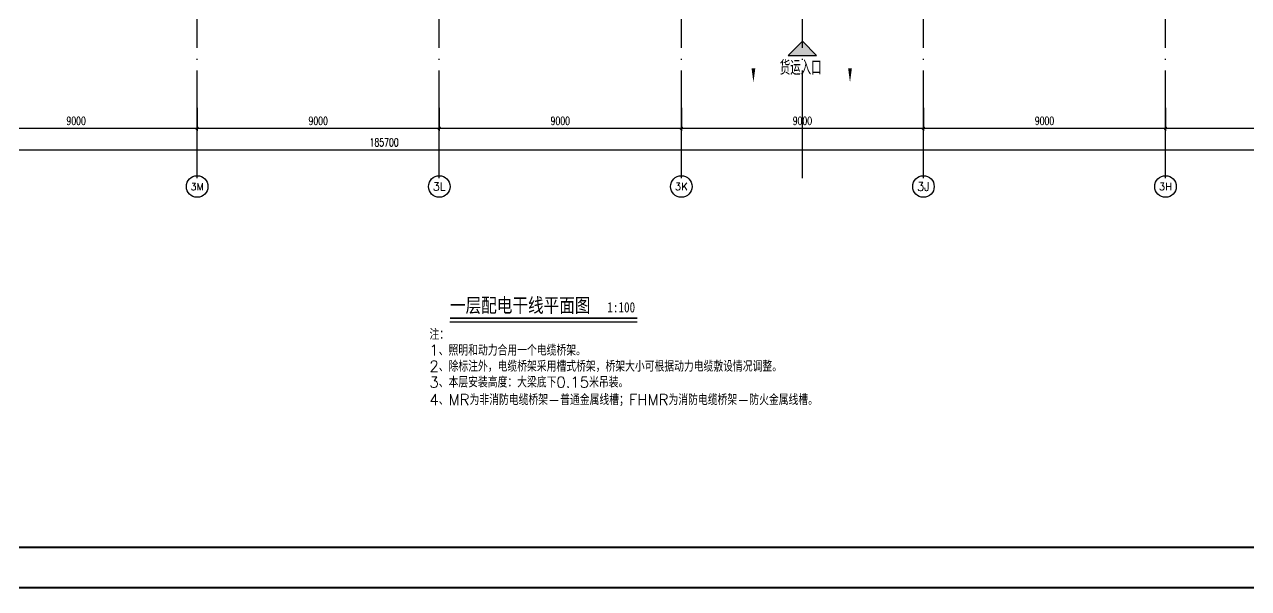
# Model space of a CAD drawing. Extents: x -1396510 to 1250330, y -1892470 to 1623980.
# Drawn here: x -234274 to -188769, y -1383328 to -1362341 of the extents above; entities that cross this region are included whole.
import ezdxf
from ezdxf.enums import TextEntityAlignment as Align

# ---------------------------------------------------------------- set-up
doc = ezdxf.new("R2010")
doc.units = 0
doc.header["$LTSCALE"] = 1000
doc.header["$MEASUREMENT"] = 0
doc.linetypes.add('DOTE', pattern=[2.42, 2, -0.2, 0.02, -0.2])
doc.layers.get('Defpoints').update_dxf_attribs({"color": 210})
for name, color, linetype in [('0-cxFrame', 155, 'Continuous'), ('A-AXIS-D', 1, 'Continuous'), ('A-AXIS-DOTE', 14, 'DOTE'), ('A-AXIS-SYMB', 3, 'Continuous'), ('A-TEXT', 61, 'Continuous'), ('DIM_SYMB', 3, 'Continuous'), ('FH-tri', 180, 'Continuous'), ('PUB_TEXT', 7, 'Continuous'), ('TEL_TEXT', 7, 'Continuous')]:
    doc.layers.add(name, color=color, linetype=linetype)
doc.layers.add('0-cxText', color=131, linetype='Continuous', lineweight=25)
doc.layers.add('A-云线2', color=3, linetype='Continuous', plot=False)
doc.styles.add('-宋体', font='', dxfattribs={"width": 0.8})
doc.styles.add('_TCH_AXIS', font='COMPLEX', dxfattribs={"bigfont": 'GBCBIG'})
doc.styles.add('_TCH_DIM_T3', font='SIMPLEX', dxfattribs={"width": 0.705882, "bigfont": 'GBCBIG'})
doc.styles.add('_TCH_LABEL', font='COMPLEX', dxfattribs={"bigfont": 'GBCBIG'})
doc.styles.add('A-STANDARD', font='SIMPLEX', dxfattribs={"bigfont": 'GBCBIG'})
doc.styles.add('cx_tuming', font='simhei.ttf')
doc.styles.add('cx_tuqian1', font='')
doc.styles.add('黑体', font='simhei.ttf', dxfattribs={"height": 12})
doc.styles.get('-宋体').set_extended_font_data('SimSun')
doc.styles.get('cx_tuqian1').set_extended_font_data('SimSun')
doc.dimstyles.new('_TCH_ARCH&&100', dxfattribs={"dimtxt": 297.5, "dimasz": 100, "dimexe": 100, "dimexo": 100, "dimgap": 126.25, "dimtad": 1, "dimdec": 0, "dimzin": 0, "dimdsep": 46, "dimtxsty": '_TCH_DIM_T3', "dimblk": 'ARCHTICK', "dimcen": 0.09, "dimclrt": 7, "dimazin": 2, "dimtfac": 1, "dimtdec": 0, "dimtix": 1, "dimtmove": 2, "dimatfit": 3, "dimfxl": 0, "dimtolj": 1, "dimtzin": 0, "dimarcsym": 0})

# ---------------------------------------------------------------- blocks, each defined once
blk = doc.blocks.new('_ArchTick')
at = {"color": 0, "linetype": 'ByBlock', "const_width": 0.4}
blk.add_lwpolyline([(-0.5, -0.5), (0.5, 0.5)], dxfattribs=at)
blk = doc.blocks.new('*D5808')
at = {"layer": 'A-AXIS-D', "color": 0, "lineweight": -2, "transparency": 16777216}
for p, q in [((76000, -77370), (76000, -78228)), ((85000, -77370), (85000, -78228)), ((76000, -78128), (85000, -78128))]:
    blk.add_line(p, q, dxfattribs=at)
at = {"layer": 'Defpoints', "color": 0, "transparency": 16777216}
for p in [(76000, -77270), (85000, -77270), (85000, -78128)]:
    blk.add_point(p, dxfattribs=at)
at = {"layer": 'A-AXIS-D', "color": 0, "lineweight": -2, "transparency": 16777216, "xscale": 100, "yscale": 100, "zscale": 100, "rotation": 180}
blk.add_blockref('_ArchTick', (76000, -78128), dxfattribs=at)
at = {"layer": 'A-AXIS-D', "color": 0, "lineweight": -2, "transparency": 16777216, "xscale": 100, "yscale": 100, "zscale": 100}
blk.add_blockref('_ArchTick', (85000, -78128), dxfattribs=at)
at = {"layer": 'A-AXIS-D', "color": 7, "transparency": 16777216, "insert": (80500, -77853), "char_height": 297.5, "attachment_point": 5, "style": '_TCH_DIM_T3'}
blk.add_mtext('\\A1;9000', dxfattribs=at)
blk = doc.blocks.new('*D5809')
at = {"layer": 'A-AXIS-D', "color": 0, "lineweight": -2, "transparency": 16777216}
for p, q in [((85000, -77370), (85000, -78228)), ((94000, -77370), (94000, -78228)), ((85000, -78128), (94000, -78128))]:
    blk.add_line(p, q, dxfattribs=at)
at = {"layer": 'Defpoints', "color": 0, "transparency": 16777216}
for p in [(85000, -77270), (94000, -77270), (94000, -78128)]:
    blk.add_point(p, dxfattribs=at)
at = {"layer": 'A-AXIS-D', "color": 0, "lineweight": -2, "transparency": 16777216, "xscale": 100, "yscale": 100, "zscale": 100, "rotation": 180}
blk.add_blockref('_ArchTick', (85000, -78128), dxfattribs=at)
at = {"layer": 'A-AXIS-D', "color": 0, "lineweight": -2, "transparency": 16777216, "xscale": 100, "yscale": 100, "zscale": 100}
blk.add_blockref('_ArchTick', (94000, -78128), dxfattribs=at)
at = {"layer": 'A-AXIS-D', "color": 7, "transparency": 16777216, "insert": (89500, -77853), "char_height": 297.5, "attachment_point": 5, "style": '_TCH_DIM_T3'}
blk.add_mtext('\\A1;9000', dxfattribs=at)
blk = doc.blocks.new('*D5810')
at = {"layer": 'A-AXIS-D', "color": 0, "lineweight": -2, "transparency": 16777216}
for p, q in [((94000, -77370), (94000, -78228)), ((103000, -77370), (103000, -78228)), ((94000, -78128), (103000, -78128))]:
    blk.add_line(p, q, dxfattribs=at)
at = {"layer": 'Defpoints', "color": 0, "transparency": 16777216}
for p in [(94000, -77270), (103000, -77270), (103000, -78128)]:
    blk.add_point(p, dxfattribs=at)
at = {"layer": 'A-AXIS-D', "color": 0, "lineweight": -2, "transparency": 16777216, "xscale": 100, "yscale": 100, "zscale": 100, "rotation": 180}
blk.add_blockref('_ArchTick', (94000, -78128), dxfattribs=at)
at = {"layer": 'A-AXIS-D', "color": 0, "lineweight": -2, "transparency": 16777216, "xscale": 100, "yscale": 100, "zscale": 100}
blk.add_blockref('_ArchTick', (103000, -78128), dxfattribs=at)
at = {"layer": 'A-AXIS-D', "color": 7, "transparency": 16777216, "insert": (98500, -77853), "char_height": 297.5, "attachment_point": 5, "style": '_TCH_DIM_T3'}
blk.add_mtext('\\A1;9000', dxfattribs=at)
blk = doc.blocks.new('*D5811')
at = {"layer": 'A-AXIS-D', "color": 0, "lineweight": -2, "transparency": 16777216}
for p, q in [((103000, -77370), (103000, -78228)), ((112000, -77370), (112000, -78228)), ((103000, -78128), (112000, -78128))]:
    blk.add_line(p, q, dxfattribs=at)
at = {"layer": 'Defpoints', "color": 0, "transparency": 16777216}
for p in [(103000, -77270), (112000, -77270), (112000, -78128)]:
    blk.add_point(p, dxfattribs=at)
at = {"layer": 'A-AXIS-D', "color": 0, "lineweight": -2, "transparency": 16777216, "xscale": 100, "yscale": 100, "zscale": 100, "rotation": 180}
blk.add_blockref('_ArchTick', (103000, -78128), dxfattribs=at)
at = {"layer": 'A-AXIS-D', "color": 0, "lineweight": -2, "transparency": 16777216, "xscale": 100, "yscale": 100, "zscale": 100}
blk.add_blockref('_ArchTick', (112000, -78128), dxfattribs=at)
at = {"layer": 'A-AXIS-D', "color": 7, "transparency": 16777216, "insert": (107500, -77853), "char_height": 297.5, "attachment_point": 5, "style": '_TCH_DIM_T3'}
blk.add_mtext('\\A1;9000', dxfattribs=at)
blk = doc.blocks.new('*D5812')
at = {"layer": 'A-AXIS-D', "color": 0, "lineweight": -2, "transparency": 16777216}
for p, q in [((112000, -77370), (112000, -78228)), ((121000, -77370), (121000, -78228)), ((112000, -78128), (121000, -78128))]:
    blk.add_line(p, q, dxfattribs=at)
at = {"layer": 'Defpoints', "color": 0, "transparency": 16777216}
for p in [(112000, -77270), (121000, -77270), (121000, -78128)]:
    blk.add_point(p, dxfattribs=at)
at = {"layer": 'A-AXIS-D', "color": 0, "lineweight": -2, "transparency": 16777216, "xscale": 100, "yscale": 100, "zscale": 100, "rotation": 180}
blk.add_blockref('_ArchTick', (112000, -78128), dxfattribs=at)
at = {"layer": 'A-AXIS-D', "color": 0, "lineweight": -2, "transparency": 16777216, "xscale": 100, "yscale": 100, "zscale": 100}
blk.add_blockref('_ArchTick', (121000, -78128), dxfattribs=at)
at = {"layer": 'A-AXIS-D', "color": 7, "transparency": 16777216, "insert": (116500, -77853), "char_height": 297.5, "attachment_point": 5, "style": '_TCH_DIM_T3'}
blk.add_mtext('\\A1;9000', dxfattribs=at)
blk = doc.blocks.new('*D5813')
at = {"layer": 'A-AXIS-D', "color": 0, "lineweight": -2, "transparency": 16777216}
for p, q in [((121000, -77370), (121000, -78228)), ((130000, -77370), (130000, -78228)), ((121000, -78128), (130000, -78128))]:
    blk.add_line(p, q, dxfattribs=at)
at = {"layer": 'Defpoints', "color": 0, "transparency": 16777216}
for p in [(121000, -77270), (130000, -77270), (130000, -78128)]:
    blk.add_point(p, dxfattribs=at)
at = {"layer": 'A-AXIS-D', "color": 0, "lineweight": -2, "transparency": 16777216, "xscale": 100, "yscale": 100, "zscale": 100, "rotation": 180}
blk.add_blockref('_ArchTick', (121000, -78128), dxfattribs=at)
at = {"layer": 'A-AXIS-D', "color": 0, "lineweight": -2, "transparency": 16777216, "xscale": 100, "yscale": 100, "zscale": 100}
blk.add_blockref('_ArchTick', (130000, -78128), dxfattribs=at)
at = {"layer": 'A-AXIS-D', "color": 7, "transparency": 16777216, "insert": (125500, -77853), "char_height": 297.5, "attachment_point": 5, "style": '_TCH_DIM_T3'}
blk.add_mtext('\\A1;9000', dxfattribs=at)
blk = doc.blocks.new('*D5830')
at = {"layer": 'A-AXIS-D', "color": 0, "lineweight": -2, "transparency": 16777216}
for p, q in [((-900, -77470), (-900, -79028)), ((184800, -77470), (184800, -79028)), ((-900, -78928), (184800, -78928))]:
    blk.add_line(p, q, dxfattribs=at)
at = {"layer": 'Defpoints', "color": 0, "transparency": 16777216}
for p in [(-900, -77370), (184800, -77370), (184800, -78928)]:
    blk.add_point(p, dxfattribs=at)
at = {"layer": 'A-AXIS-D', "color": 0, "lineweight": -2, "transparency": 16777216, "xscale": 100, "yscale": 100, "zscale": 100, "rotation": 180}
blk.add_blockref('_ArchTick', (-900, -78928), dxfattribs=at)
at = {"layer": 'A-AXIS-D', "color": 0, "lineweight": -2, "transparency": 16777216, "xscale": 100, "yscale": 100, "zscale": 100}
blk.add_blockref('_ArchTick', (184800, -78928), dxfattribs=at)
at = {"layer": 'A-AXIS-D', "color": 7, "transparency": 16777216, "insert": (91950, -78653), "char_height": 297.5, "attachment_point": 5, "style": '_TCH_DIM_T3'}
blk.add_mtext('\\A1;185700', dxfattribs=at)
blk = doc.blocks.new('TK22.A0+2 L(Dragon)')
at = {"layer": '0-cxFrame', "color": 7, "const_width": 0.5}
blk.add_lwpolyline([(0, 0), (-1783, 0), (-1783, 841), (0, 841)], close=True, dxfattribs=at)
at = {"layer": '0-cxFrame', "const_width": 0.5}
blk.add_lwpolyline([(-80, 10), (-1763, 10), (-1763, 831), (-80, 831)], close=True, dxfattribs=at)
at = {"style": '黑体', "flags": 4}
blk.add_attdef('图幅', text='', height=3.3, dxfattribs=at).set_placement((-40, 3), align=Align.RIGHT)
at = {"layer": '0-cxText', "flags": 4}
for tag, height, style, p in [('建设单位', 3.5, 'cx_tuming', (-45, 240)), ('项目名称', 3.5, 'cx_tuming', (-45, 210)), ('子项名称', 3.5, 'cx_tuming', (-45, 180)), ('工程编号', 3.3, 'cx_tuqian1', (-35, 165)), ('图名1', 3.5, 'cx_tuming', (-45, 87)), ('图名2', 3.5, 'cx_tuming', (-45, 79)), ('图名3', 3.5, 'cx_tuming', (-45, 71)), ('出图日期', 3.3, 'cx_tuqian1', (-39, 60)), ('专业', 3.3, 'cx_tuqian1', (-55, 52)), ('图号', 3.3, 'cx_tuqian1', (-55, 44)), ('版次', 3.3, 'cx_tuqian1', (-20, 44))]:
    blk.add_attdef(tag, text='', height=height, dxfattribs=dict(at, style=style)).set_placement(p, align=Align.MIDDLE)
at = {"layer": 'Defpoints', "color": 6, "flags": 4}
for tag, height, style, p in [('tufu', 3.3, '黑体', (-12, 12)), ('dwfname', 4, 'cx_tuqian1', (-80, 3))]:
    blk.add_attdef(tag, text='', height=height, dxfattribs=dict(at, style=style)).set_placement(p, align=Align.RIGHT)
blk = doc.blocks.new('世赫3#厂房一层0821')
at = {"layer": 'FH-tri'}
h = blk.add_hatch(color=8, dxfattribs=at)
h.dxf.hatch_style = 1
h.paths.add_polyline_path([(106969.7, -75422.6), (108030.3, -75422.6), (107500, -74892.3)])
at = {"layer": 'A-AXIS-D'}
for centre in [(85000, -80296), (94000, -80296), (103000, -80296), (112000, -80296), (121000, -80296)]:
    blk.add_circle(centre, 400, dxfattribs=at)
at = {"layer": 'A-AXIS-DOTE', "color": 8, "ltscale": 2}
for p, q in [((85000, -79980), (85000, 5514)), ((94000, -79980), (94000, 5514)), ((103000, -79980), (103000, 5514)), ((107500, -79980), (107500, 5514)), ((112000, -79980), (112000, 5514)), ((121000, -79980), (121000, 5514))]:
    blk.add_line(p, q, dxfattribs=at)
at = {"layer": 'A-AXIS-SYMB', "color": 8}
for points in [[(105680, -74962.3, 0, 0, 0), (105680, -76422.3, 0, 140, 0), (105680, -75897.3, 0, 0, 0)], [(109270, -74962.3, 0, 0, 0), (109270, -76422.3, 0, 140, 0), (109270, -75897.3, 0, 0, 0)]]:
    blk.add_lwpolyline(points, format="xyseb", dxfattribs=at)
at = {"layer": 'FH-tri', "color": 8}
blk.add_lwpolyline([(106969.7, -75422.6), (108030.3, -75422.6), (108030.3, -75422.6), (107500, -74892.3)], close=True, dxfattribs=at)
at = {"layer": 'A-AXIS-D', "color": 7, "style": '_TCH_AXIS'}
for s, height, p, p2 in [('3M', 260.31, (84752.1, -80426.2), (85247.9, -80426.2)), ('3L', 294.28, (93761.8, -80443.2), (94238.2, -80443.2)), ('3K', 270.86, (102754.9, -80431.5), (103245.1, -80431.5)), ('3J', 321.14, (111770.6, -80456.6), (112229.4, -80456.6)), ('3H', 265.5, (120753.5, -80428.8), (121246.5, -80428.8))]:
    blk.add_text(s, height=height, dxfattribs=at).set_placement(p, p2, align=Align.FIT)
at = {"layer": 'A-TEXT', "color": 8, "style": 'A-STANDARD'}
blk.add_text('货运入口', height=540.14, dxfattribs=at).set_placement((106658.7, -76144.7))
at = {"layer": 'A-AXIS-D'}
for base, p1, p2, picture, middle in [((85000, -78127.8), (76000, -77269.8), (85000, -77269.8), '*D5808', (80500, -77852.8)), ((94000, -78127.8), (85000, -77269.8), (94000, -77269.8), '*D5809', (89500, -77852.8)), ((103000, -78127.8), (94000, -77269.8), (103000, -77269.8), '*D5810', (98500, -77852.8)), ((112000, -78127.8), (103000, -77269.8), (112000, -77269.8), '*D5811', (107500, -77852.8)), ((121000, -78127.8), (112000, -77269.8), (121000, -77269.8), '*D5812', (116500, -77852.8)), ((130000, -78127.8), (121000, -77269.8), (130000, -77269.8), '*D5813', (125500, -77852.8)), ((184800, -78927.8), (-900, -77369.8), (184800, -77369.8), '*D5830', (91950, -78652.8))]:
    dim = blk.add_linear_dim(base=base, p1=p1, p2=p2, angle=0, dimstyle='_TCH_ARCH&&100', dxfattribs=at)
    dim.commit()
    dim.dimension.update_dxf_attribs({"geometry": picture, "text_midpoint": middle, "dimtype": 161})

msp = doc.modelspace()

# ---------------------------------------------------------------- linework, layer by layer
at = {"layer": 'DIM_SYMB', "const_width": 70}
msp.add_lwpolyline([(-218455.2, -1373270), (-211496.1, -1373270)], dxfattribs=at)
at = {"layer": 'DIM_SYMB'}
msp.add_lwpolyline([(-218455.2, -1373410), (-211496.1, -1373410)], dxfattribs=at)

# ---------------------------------------------------------------- block references
at = {"layer": '0-cxFrame', "xscale": 150, "yscale": 150, "zscale": 150}
msp.add_blockref('TK22.A0+2 L(Dragon)', (-76103.8, -1383290), dxfattribs=at)
at = {"layer": 'A-云线2'}
msp.add_blockref('世赫3#厂房一层0821', (-312854.2, -1288074), dxfattribs=at)

# ---------------------------------------------------------------- texts
at = {"layer": 'PUB_TEXT', "style": '-宋体', "width": 0.8}
for s, height, p in [('一层配电干线平面图', 531.65, (-218455.2, -1373053.2)), ('1:100', 379.75, (-212605.4, -1373053.2))]:
    msp.add_text(s, height=height, dxfattribs=at).set_placement(p)
at = {"layer": 'TEL_TEXT', "style": '_TCH_LABEL'}
for s, height, p in [('注：', 405.11, (-219220, -1374075.3)), ('1、照明和动力合用一个电缆桥架。', 405.106, (-219220, -1374663.3)), ('2、除标注外，电缆桥架采用槽式桥架，桥架大小可根据动力电缆敷设情况调整。', 405.106, (-219220, -1375258.9)), ('3、本层安装高度：大梁底下0.15米吊装。', 405.106, (-219220, -1375849.9)), ('4、MR为非消防电缆桥架-普通金属线槽；FHMR为消防电缆桥架-防火金属线槽。', 405.106, (-219220, -1376503.4))]:
    msp.add_text(s, height=height, dxfattribs=at).set_placement(p)

doc.saveas('drawing.dxf')
